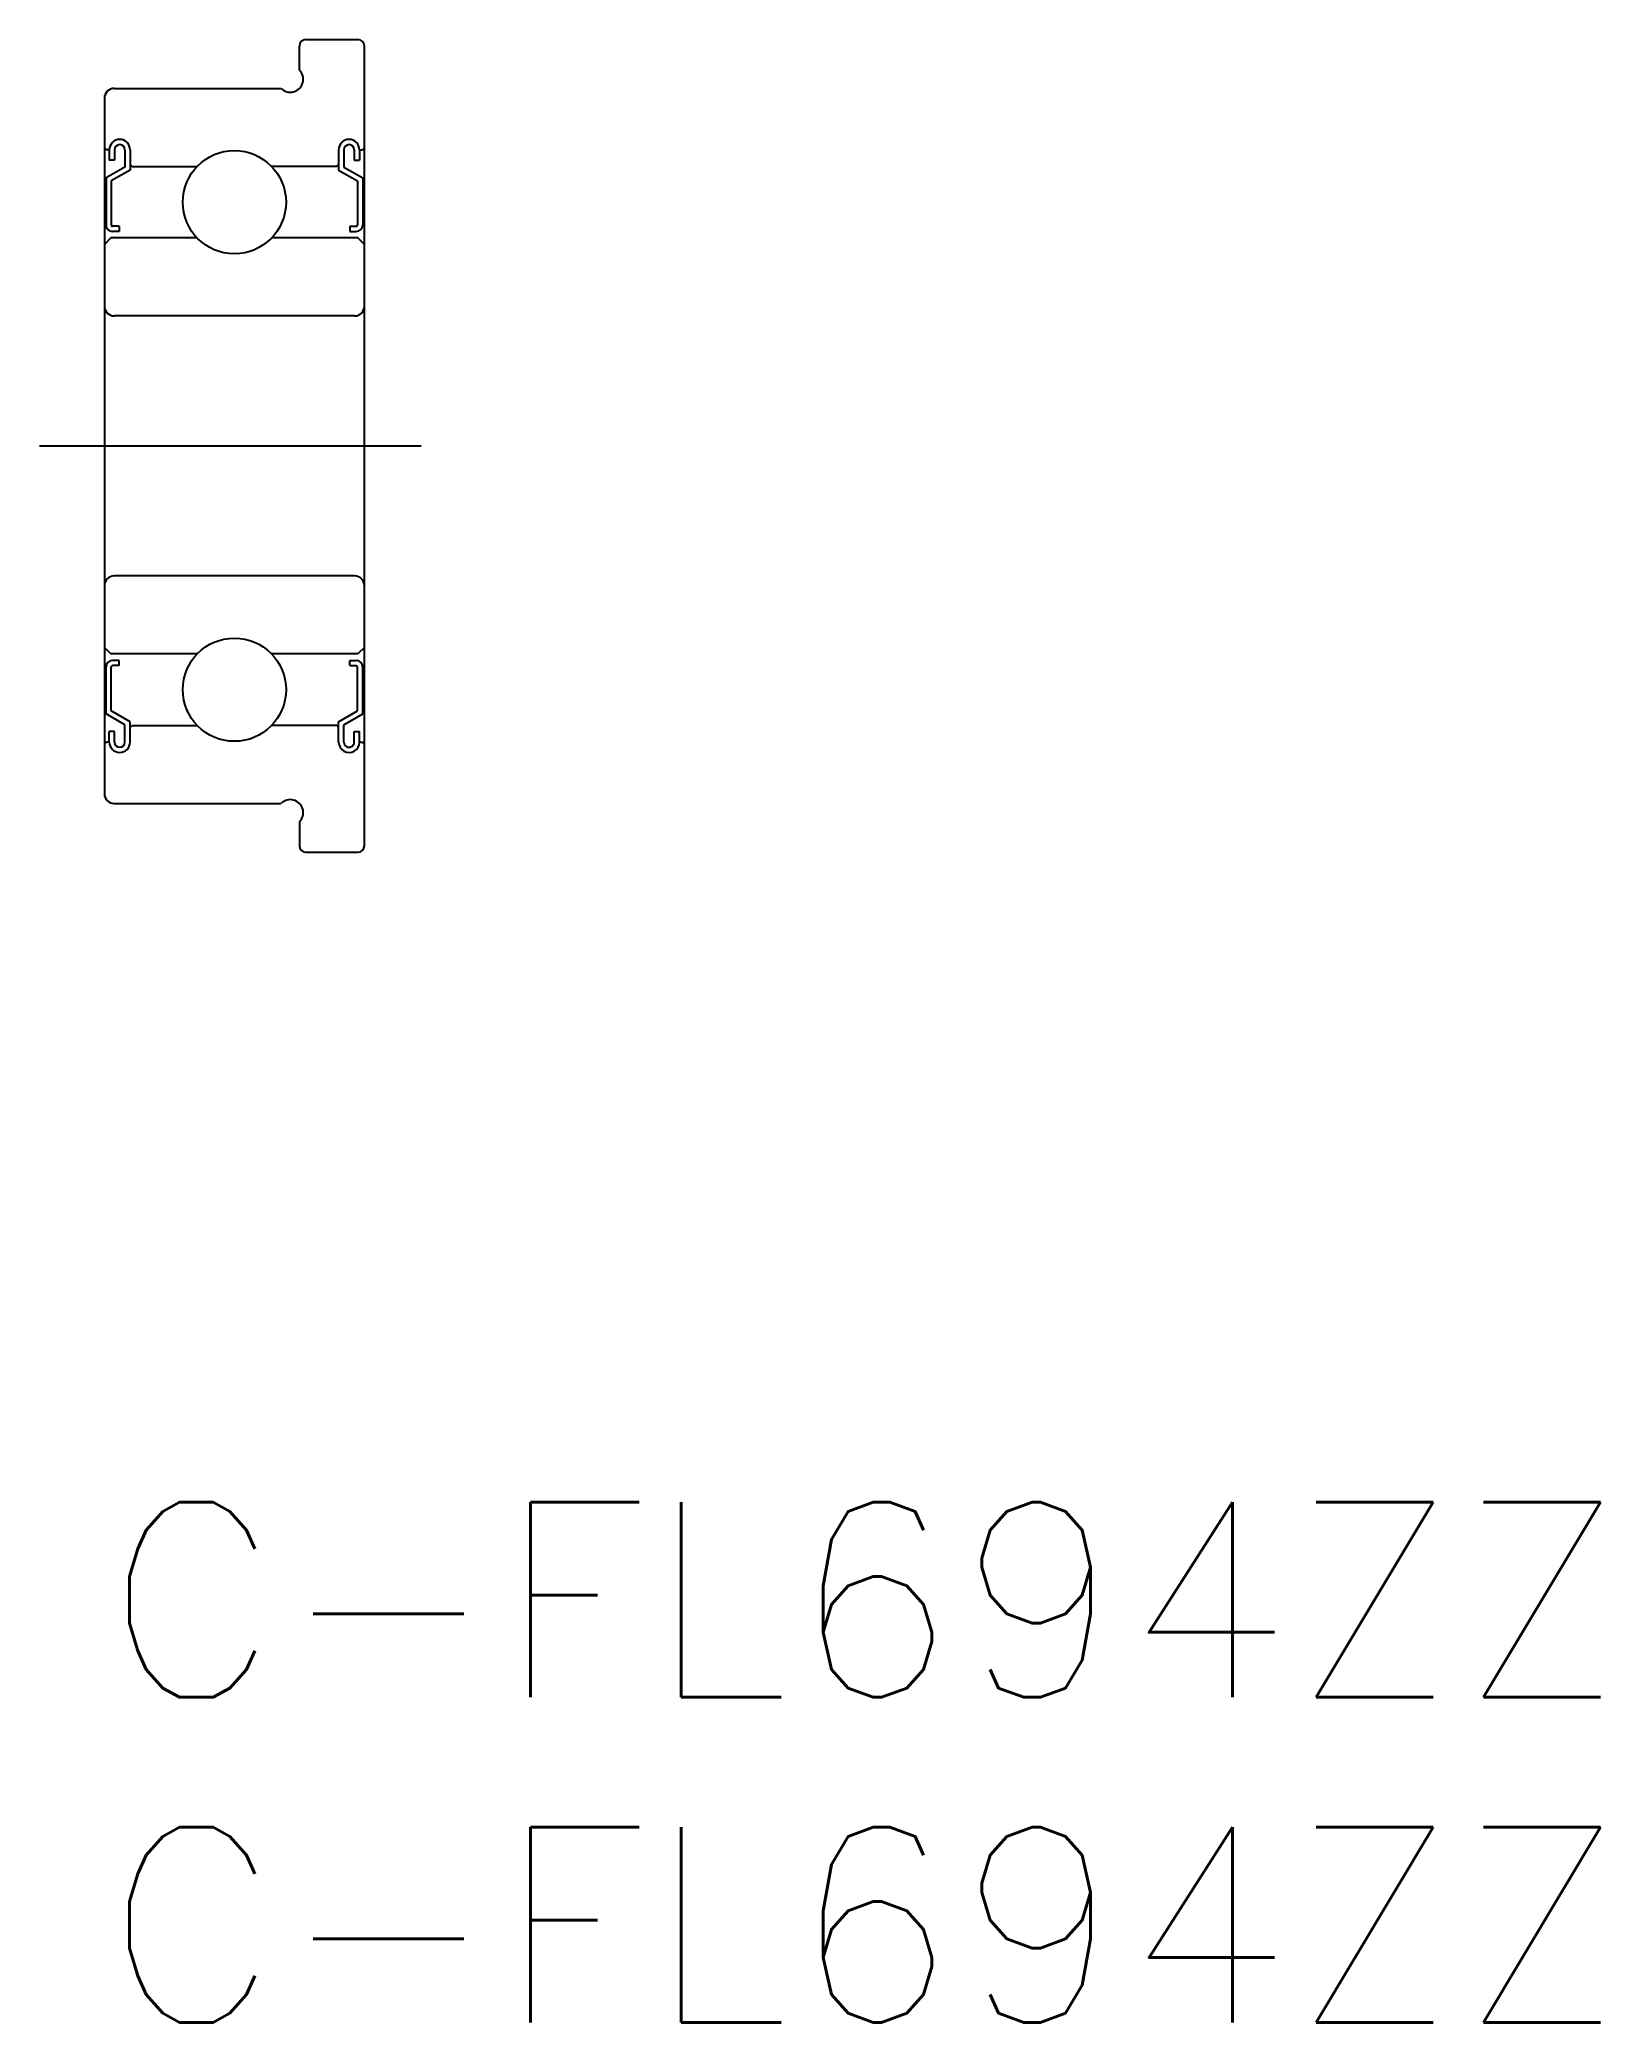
# Model space of a CAD drawing. Extents: x -1 to 23, y -8 to 22.5.
import ezdxf

# ---------------------------------------------------------------- set-up
doc = ezdxf.new("R2010")
doc.units = 0
doc.header["$LTSCALE"] = 0.5
doc.linetypes.add('CENTER', pattern=[50.8, 31.75, -6.35, 6.35, -6.35])
for name, color, linetype in [('MSM_CENTER', 1, 'CENTER'), ('MSM_CONTINUOUS', 7, 'CONTINUOUS'), ('MSM_PART_NUMBER', 7, 'CONTINUOUS')]:
    doc.layers.add(name, color=color, linetype=linetype)
doc.styles.get("Standard").update_dxf_attribs({"font": 'txt.shx', "height": 1, "bigfont": 'bigfont.shx'})

# ---------------------------------------------------------------- blocks, each defined once
blk = doc.blocks.new('*U8')
at = {"layer": 'MSM_PART_NUMBER'}
blk.add_text('C-FL694ZZ', height=3, dxfattribs=at).set_placement((0, -3))
blk = doc.blocks.new('*U9')
at = {"layer": 'MSM_PART_NUMBER'}
blk.add_text('C-FL694ZZ', height=3, dxfattribs=at).set_placement((0, -8))

msp = doc.modelspace()

# ---------------------------------------------------------------- linework, layer by layer
at = {"layer": 'MSM_CENTER'}
msp.add_line((-0.996, 16.25), (4.871, 16.25), dxfattribs=at)
at = {"layer": 'MSM_CONTINUOUS'}
for p, q in [((3, 22.033), (3, 22.4)), ((3.1, 22.5), (3.9, 22.5)), ((4, 10.1), (4, 22.4)), ((0.15, 21.75), (2.717, 21.75)), ((0, 21.6), (0, 10.9)), ((0, 20.835), (0.03, 20.805)), ((0.076, 20.805), (0.03, 20.805)), ((0.076, 20.805), (0.076, 20.645)), ((0.156, 20.805), (0.156, 20.645)), ((0.316, 20.805), (0.316, 20.54)), ((0.396, 20.805), (0.396, 20.494)), ((3.604, 20.805), (3.604, 20.494)), ((3.684, 20.805), (3.684, 20.54)), ((3.844, 20.805), (3.844, 20.645)), ((3.924, 20.805), (3.97, 20.805)), ((3.924, 20.805), (3.924, 20.645)), ((4, 20.835), (3.97, 20.805)), ((0.316, 20.54), (0.026, 20.373)), ((0.156, 20.645), (0.076, 20.645)), ((0.396, 20.494), (0.106, 20.326)), ((0.396, 20.58), (0.426, 20.55)), ((0.426, 20.55), (1.428, 20.55)), ((3.574, 20.55), (2.572, 20.55)), ((3.604, 20.58), (3.574, 20.55)), ((3.604, 20.494), (3.894, 20.326)), ((3.684, 20.54), (3.974, 20.373)), ((3.844, 20.645), (3.924, 20.645)), ((0.026, 20.373), (0.026, 19.65)), ((0.106, 20.326), (0.106, 19.65)), ((3.894, 20.326), (3.894, 19.65)), ((3.974, 20.373), (3.974, 19.65)), ((0.226, 19.63), (0.126, 19.63)), ((0.226, 19.55), (0.126, 19.55)), ((0.226, 19.63), (0.226, 19.55)), ((3.774, 19.63), (3.774, 19.55)), ((3.774, 19.63), (3.874, 19.63)), ((3.774, 19.55), (3.874, 19.55)), ((0.1, 19.45), (0, 19.35)), ((1.428, 19.45), (0.1, 19.45)), ((3.9, 19.45), (2.572, 19.45)), ((4, 19.35), (3.9, 19.45)), ((3.85, 18.25), (0.15, 18.25)), ((3.85, 14.25), (0.15, 14.25)), ((0.1, 13.05), (0, 13.15)), ((4, 13.15), (3.9, 13.05)), ((0.026, 12.127), (0.026, 12.85)), ((1.428, 13.05), (0.1, 13.05)), ((0.106, 12.174), (0.106, 12.85)), ((0.226, 12.95), (0.126, 12.95)), ((0.226, 12.87), (0.126, 12.87)), ((0.226, 12.87), (0.226, 12.95)), ((3.9, 13.05), (2.572, 13.05)), ((3.774, 12.95), (3.874, 12.95)), ((3.774, 12.87), (3.774, 12.95)), ((3.774, 12.87), (3.874, 12.87)), ((3.894, 12.174), (3.894, 12.85)), ((3.974, 12.127), (3.974, 12.85)), ((0.316, 11.96), (0.026, 12.127)), ((0.396, 12.006), (0.106, 12.174)), ((0.316, 11.695), (0.316, 11.96)), ((0.396, 11.695), (0.396, 12.006)), ((0.396, 11.92), (0.426, 11.95)), ((0.426, 11.95), (1.428, 11.95)), ((3.574, 11.95), (2.572, 11.95)), ((3.604, 11.92), (3.574, 11.95)), ((3.604, 12.006), (3.894, 12.174)), ((3.604, 11.695), (3.604, 12.006)), ((3.684, 11.96), (3.974, 12.127)), ((3.684, 11.695), (3.684, 11.96)), ((0, 11.665), (0.03, 11.695)), ((0.076, 11.695), (0.03, 11.695)), ((0.156, 11.855), (0.076, 11.855)), ((0.076, 11.695), (0.076, 11.855)), ((0.156, 11.695), (0.156, 11.855)), ((3.844, 11.695), (3.844, 11.855)), ((3.844, 11.855), (3.924, 11.855)), ((3.924, 11.695), (3.924, 11.855)), ((3.924, 11.695), (3.97, 11.695)), ((4, 11.665), (3.97, 11.695)), ((0.15, 10.75), (2.717, 10.75)), ((3, 10.467), (3, 10.1)), ((3.1, 10), (3.9, 10))]:
    msp.add_line(p, q, dxfattribs=at)
for centre in [(2, 20), (2, 12.5)]:
    msp.add_circle(centre, 0.794, dxfattribs=at)
for centre, radius, start, end in [((3.1, 22.4), 0.1, 90, 180), ((3.9, 22.4), 0.1, 0, 90), ((2.859, 21.891), 0.2, 224.9999, 45.0005), ((0.15, 21.6), 0.15, 90, 180), ((0.236, 20.805), 0.16, 0, 180), ((0.236, 20.805), 0.08, 0, 180), ((3.764, 20.805), 0.16, 0, 180), ((3.764, 20.805), 0.08, 0, 180), ((0.126, 19.65), 0.1, 180, 270.0005), ((0.126, 19.65), 0.02, 180, 270.0027), ((3.874, 19.65), 0.1, 269.9998, 0), ((3.874, 19.65), 0.02, 269.9998, 0), ((0.15, 18.4), 0.15, 180, 270), ((3.85, 18.4), 0.15, 270, 0), ((0.15, 14.1), 0.15, 90, 180), ((3.85, 14.1), 0.15, 0, 90), ((0.126, 12.85), 0.1, 90, 180), ((0.126, 12.85), 0.02, 90, 180), ((3.874, 12.85), 0.1, 0, 90), ((3.874, 12.85), 0.02, 0, 90), ((0.236, 11.695), 0.16, 180, 0), ((0.236, 11.695), 0.08, 180, 0), ((3.764, 11.695), 0.16, 179.9996, 0), ((3.764, 11.695), 0.08, 179.9993, 0), ((0.15, 10.9), 0.15, 180, 270), ((2.859, 10.609), 0.2, 314.9995, 135), ((3.1, 10.1), 0.1, 180, 270), ((3.9, 10.1), 0.1, 270, 0)]:
    msp.add_arc(centre, radius, start, end, dxfattribs=at)

# ---------------------------------------------------------------- block references
for name in ['*U8', '*U9']:
    msp.add_blockref(name, (0, 0), dxfattribs=at)

doc.saveas('drawing.dxf')
